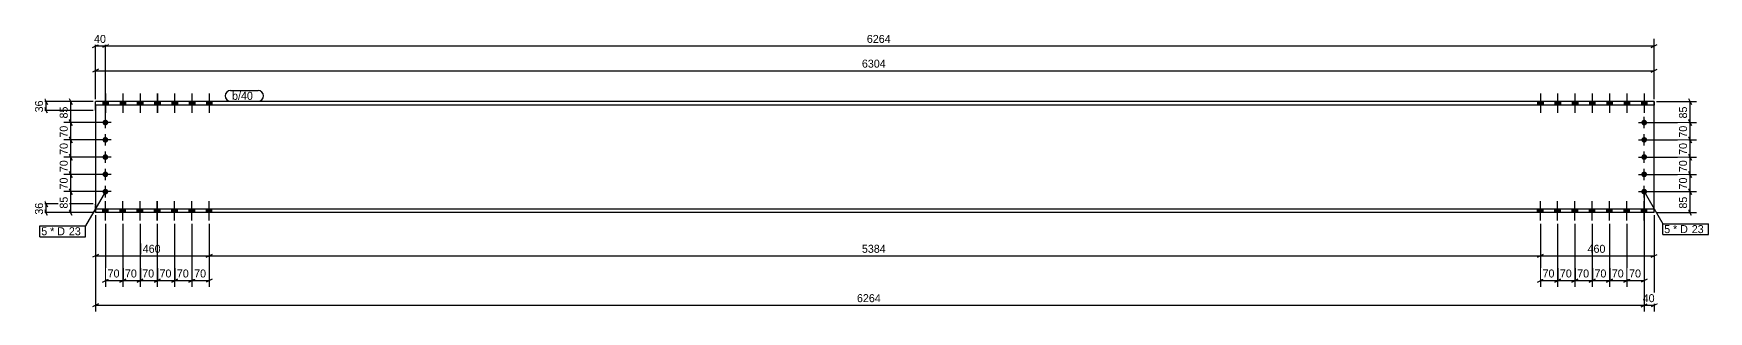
# Model space of a CAD drawing. Header units: millimetres. Extents: x 26 to 18585, y 32 to 1158.
# Drawn here: x 11810 to 18585, y 32 to 1158 of the extents above; entities that cross this region are included whole.
import ezdxf

# ---------------------------------------------------------------- set-up
doc = ezdxf.new("R2010")
doc.units = ezdxf.units.MM
doc.linetypes.add('DXK_LINE_DOT4', pattern=[0.9408, 0.4704, -0.4704])
doc.styles.add('Comic Sans MS', font='COMIC.TTF', dxfattribs={"height": 0.2})

msp = doc.modelspace()

# ---------------------------------------------------------------- hatches: boundary and pattern name
at = {"linetype": 'Continuous'}
for points in [[(12089.5, 868), (12111.5, 868), (12111.5, 882.6), (12089.5, 882.6)], [(12089.6, 868), (12111.6, 868), (12111.6, 882.6), (12089.6, 882.6)], [(12159.5, 868), (12181.5, 868), (12181.5, 882.6), (12159.5, 882.6)], [(12159.6, 868), (12181.6, 868), (12181.6, 882.6), (12159.6, 882.6)], [(12229.5, 868), (12251.5, 868), (12251.5, 882.6), (12229.5, 882.6)], [(12229.6, 868), (12251.6, 868), (12251.6, 882.6), (12229.6, 882.6)], [(12299.5, 868), (12321.5, 868), (12321.5, 882.6), (12299.5, 882.6)], [(12299.6, 868), (12321.6, 868), (12321.6, 882.6), (12299.6, 882.6)], [(12369.5, 868), (12391.5, 868), (12391.5, 882.6), (12369.5, 882.6)], [(12369.6, 868), (12391.6, 868), (12391.6, 882.6), (12369.6, 882.6)], [(12439.5, 868), (12461.5, 868), (12461.5, 882.6), (12439.5, 882.6)], [(12439.6, 868), (12461.6, 868), (12461.6, 882.6), (12439.6, 882.6)], [(12509.5, 868), (12531.5, 868), (12531.5, 882.6), (12509.5, 882.6)], [(12509.6, 868), (12531.6, 868), (12531.6, 882.6), (12509.6, 882.6)], [(17915.7, 882.6), (17893.7, 882.6), (17893.7, 868), (17915.7, 868)], [(17915.7, 882.6), (17893.7, 882.6), (17893.7, 868), (17915.7, 868)], [(17985.7, 882.6), (17963.7, 882.6), (17963.7, 868), (17985.7, 868)], [(17985.7, 882.6), (17963.7, 882.6), (17963.7, 868), (17985.7, 868)], [(18055.7, 882.6), (18033.7, 882.6), (18033.7, 868), (18055.7, 868)], [(18055.7, 882.6), (18033.7, 882.6), (18033.7, 868), (18055.7, 868)], [(18125.7, 882.6), (18103.7, 882.6), (18103.7, 868), (18125.7, 868)], [(18125.7, 882.6), (18103.7, 882.6), (18103.7, 868), (18125.7, 868)], [(18195.7, 882.6), (18173.7, 882.6), (18173.7, 868), (18195.7, 868)], [(18195.7, 882.6), (18173.7, 882.6), (18173.7, 868), (18195.7, 868)], [(18265.7, 882.6), (18243.7, 882.6), (18243.7, 868), (18265.7, 868)], [(18265.7, 882.6), (18243.7, 882.6), (18243.7, 868), (18265.7, 868)], [(18335.7, 882.6), (18313.7, 882.6), (18313.7, 868), (18335.7, 868)], [(18335.7, 882.6), (18313.7, 882.6), (18313.7, 868), (18335.7, 868)], [(12088.9, 797.6), (12089.2, 800), (12089.9, 802.3), (12091.1, 804.4), (12092.7, 806.1), (12094.7, 807.6), (12096.9, 808.5), (12099.2, 809), (12101.6, 809), (12104, 808.5), (12106.2, 807.6), (12108.1, 806.1), (12109.7, 804.4), (12110.9, 802.3), (12111.7, 800), (12111.9, 797.6), (12111.7, 795.2), (12110.9, 792.9), (12109.7, 790.8), (12108.1, 789.1), (12106.2, 787.6), (12104, 786.7), (12101.6, 786.2), (12099.2, 786.2), (12096.9, 786.7), (12094.7, 787.6), (12092.7, 789.1), (12091.1, 790.8), (12089.9, 792.9), (12089.2, 795.2)], [(18336.2, 797.6), (18335.9, 795.2), (18335.2, 792.9), (18334, 790.8), (18332.4, 789.1), (18330.4, 787.6), (18328.2, 786.7), (18325.9, 786.2), (18323.5, 786.2), (18321.1, 786.7), (18318.9, 787.6), (18317, 789.1), (18315.4, 790.8), (18314.2, 792.9), (18313.4, 795.2), (18313.2, 797.6), (18313.4, 800), (18314.2, 802.3), (18315.4, 804.4), (18317, 806.1), (18318.9, 807.6), (18321.1, 808.5), (18323.5, 809), (18325.9, 809), (18328.2, 808.5), (18330.4, 807.6), (18332.4, 806.1), (18334, 804.4), (18335.2, 802.3), (18335.9, 800)], [(12088.9, 727.6), (12089.2, 730), (12089.9, 732.3), (12091.1, 734.4), (12092.7, 736.1), (12094.7, 737.6), (12096.9, 738.5), (12099.2, 739), (12101.6, 739), (12104, 738.5), (12106.2, 737.6), (12108.1, 736.1), (12109.7, 734.4), (12110.9, 732.3), (12111.7, 730), (12111.9, 727.6), (12111.7, 725.2), (12110.9, 722.9), (12109.7, 720.8), (12108.1, 719.1), (12106.2, 717.6), (12104, 716.7), (12101.6, 716.2), (12099.2, 716.2), (12096.9, 716.7), (12094.7, 717.6), (12092.7, 719.1), (12091.1, 720.8), (12089.9, 722.9), (12089.2, 725.2)], [(18336.2, 727.6), (18335.9, 725.2), (18335.2, 722.9), (18334, 720.8), (18332.4, 719.1), (18330.4, 717.6), (18328.2, 716.7), (18325.9, 716.2), (18323.5, 716.2), (18321.1, 716.7), (18318.9, 717.6), (18317, 719.1), (18315.4, 720.8), (18314.2, 722.9), (18313.4, 725.2), (18313.2, 727.6), (18313.4, 730), (18314.2, 732.3), (18315.4, 734.4), (18317, 736.1), (18318.9, 737.6), (18321.1, 738.5), (18323.5, 739), (18325.9, 739), (18328.2, 738.5), (18330.4, 737.6), (18332.4, 736.1), (18334, 734.4), (18335.2, 732.3), (18335.9, 730)], [(12088.9, 657.6), (12089.2, 660), (12089.9, 662.3), (12091.1, 664.4), (12092.7, 666.1), (12094.7, 667.6), (12096.9, 668.5), (12099.2, 669), (12101.6, 669), (12104, 668.5), (12106.2, 667.6), (12108.1, 666.1), (12109.7, 664.4), (12110.9, 662.3), (12111.7, 660), (12111.9, 657.6), (12111.7, 655.2), (12110.9, 652.9), (12109.7, 650.8), (12108.1, 649.1), (12106.2, 647.6), (12104, 646.7), (12101.6, 646.2), (12099.2, 646.2), (12096.9, 646.7), (12094.7, 647.6), (12092.7, 649.1), (12091.1, 650.8), (12089.9, 652.9), (12089.2, 655.2)], [(18336.2, 657.6), (18335.9, 655.2), (18335.2, 652.9), (18334, 650.8), (18332.4, 649.1), (18330.4, 647.6), (18328.2, 646.7), (18325.9, 646.2), (18323.5, 646.2), (18321.1, 646.7), (18318.9, 647.6), (18317, 649.1), (18315.4, 650.8), (18314.2, 652.9), (18313.4, 655.2), (18313.2, 657.6), (18313.4, 660), (18314.2, 662.3), (18315.4, 664.4), (18317, 666.1), (18318.9, 667.6), (18321.1, 668.5), (18323.5, 669), (18325.9, 669), (18328.2, 668.5), (18330.4, 667.6), (18332.4, 666.1), (18334, 664.4), (18335.2, 662.3), (18335.9, 660)], [(12088.9, 587.6), (12089.2, 590), (12089.9, 592.3), (12091.1, 594.4), (12092.7, 596.1), (12094.7, 597.6), (12096.9, 598.5), (12099.2, 599), (12101.6, 599), (12104, 598.5), (12106.2, 597.6), (12108.1, 596.1), (12109.7, 594.4), (12110.9, 592.3), (12111.7, 590), (12111.9, 587.6), (12111.7, 585.2), (12110.9, 582.9), (12109.7, 580.8), (12108.1, 579.1), (12106.2, 577.6), (12104, 576.7), (12101.6, 576.2), (12099.2, 576.2), (12096.9, 576.7), (12094.7, 577.6), (12092.7, 579.1), (12091.1, 580.8), (12089.9, 582.9), (12089.2, 585.2)], [(18336.2, 587.6), (18335.9, 585.2), (18335.2, 582.9), (18334, 580.8), (18332.4, 579.1), (18330.4, 577.6), (18328.2, 576.7), (18325.9, 576.2), (18323.5, 576.2), (18321.1, 576.7), (18318.9, 577.6), (18317, 579.1), (18315.4, 580.8), (18314.2, 582.9), (18313.4, 585.2), (18313.2, 587.6), (18313.4, 590), (18314.2, 592.3), (18315.4, 594.4), (18317, 596.1), (18318.9, 597.6), (18321.1, 598.5), (18323.5, 599), (18325.9, 599), (18328.2, 598.5), (18330.4, 597.6), (18332.4, 596.1), (18334, 594.4), (18335.2, 592.3), (18335.9, 590)], [(12088.9, 517.6), (12089.2, 520), (12089.9, 522.3), (12091.1, 524.4), (12092.7, 526.1), (12094.7, 527.6), (12096.9, 528.5), (12099.2, 529), (12101.6, 529), (12104, 528.5), (12106.2, 527.6), (12108.1, 526.1), (12109.7, 524.4), (12110.9, 522.3), (12111.7, 520), (12111.9, 517.6), (12111.7, 515.2), (12110.9, 512.9), (12109.7, 510.8), (12108.1, 509.1), (12106.2, 507.6), (12104, 506.7), (12101.6, 506.2), (12099.2, 506.2), (12096.9, 506.7), (12094.7, 507.6), (12092.7, 509.1), (12091.1, 510.8), (12089.9, 512.9), (12089.2, 515.2)], [(18336.2, 517.6), (18335.9, 515.2), (18335.2, 512.9), (18334, 510.8), (18332.4, 509.1), (18330.4, 507.6), (18328.2, 506.7), (18325.9, 506.2), (18323.5, 506.2), (18321.1, 506.7), (18318.9, 507.6), (18317, 509.1), (18315.4, 510.8), (18314.2, 512.9), (18313.4, 515.2), (18313.2, 517.6), (18313.4, 520), (18314.2, 522.3), (18315.4, 524.4), (18317, 526.1), (18318.9, 527.6), (18321.1, 528.5), (18323.5, 529), (18325.9, 529), (18328.2, 528.5), (18330.4, 527.6), (18332.4, 526.1), (18334, 524.4), (18335.2, 522.3), (18335.9, 520)], [(12089.5, 432.6), (12111.5, 432.6), (12111.5, 447.2), (12089.5, 447.2)], [(12089.6, 432.6), (12111.6, 432.6), (12111.6, 447.2), (12089.6, 447.2)], [(12159.5, 432.6), (12181.5, 432.6), (12181.5, 447.2), (12159.5, 447.2)], [(12159.6, 432.6), (12181.6, 432.6), (12181.6, 447.2), (12159.6, 447.2)], [(12229.5, 432.6), (12251.5, 432.6), (12251.5, 447.2), (12229.5, 447.2)], [(12229.6, 432.6), (12251.6, 432.6), (12251.6, 447.2), (12229.6, 447.2)], [(12299.5, 432.6), (12321.5, 432.6), (12321.5, 447.2), (12299.5, 447.2)], [(12299.6, 432.6), (12321.6, 432.6), (12321.6, 447.2), (12299.6, 447.2)], [(12369.5, 432.6), (12391.5, 432.6), (12391.5, 447.2), (12369.5, 447.2)], [(12369.6, 432.6), (12391.6, 432.6), (12391.6, 447.2), (12369.6, 447.2)], [(12439.5, 432.6), (12461.5, 432.6), (12461.5, 447.2), (12439.5, 447.2)], [(12439.6, 432.6), (12461.6, 432.6), (12461.6, 447.2), (12439.6, 447.2)], [(12509.5, 432.6), (12531.5, 432.6), (12531.5, 447.2), (12509.5, 447.2)], [(12509.6, 432.6), (12531.6, 432.6), (12531.6, 447.2), (12509.6, 447.2)], [(17915.7, 447.2), (17893.7, 447.2), (17893.7, 432.6), (17915.7, 432.6)], [(17915.7, 447.2), (17893.7, 447.2), (17893.7, 432.6), (17915.7, 432.6)], [(17985.7, 447.2), (17963.7, 447.2), (17963.7, 432.6), (17985.7, 432.6)], [(17985.7, 447.2), (17963.7, 447.2), (17963.7, 432.6), (17985.7, 432.6)], [(18055.7, 447.2), (18033.7, 447.2), (18033.7, 432.6), (18055.7, 432.6)], [(18055.7, 447.2), (18033.7, 447.2), (18033.7, 432.6), (18055.7, 432.6)], [(18125.7, 447.2), (18103.7, 447.2), (18103.7, 432.6), (18125.7, 432.6)], [(18125.7, 447.2), (18103.7, 447.2), (18103.7, 432.6), (18125.7, 432.6)], [(18195.7, 447.2), (18173.7, 447.2), (18173.7, 432.6), (18195.7, 432.6)], [(18195.7, 447.2), (18173.7, 447.2), (18173.7, 432.6), (18195.7, 432.6)], [(18265.7, 447.2), (18243.7, 447.2), (18243.7, 432.6), (18265.7, 432.6)], [(18265.7, 447.2), (18243.7, 447.2), (18243.7, 432.6), (18265.7, 432.6)], [(18335.7, 447.2), (18313.7, 447.2), (18313.7, 432.6), (18335.7, 432.6)], [(18335.7, 447.2), (18313.7, 447.2), (18313.7, 432.6), (18335.7, 432.6)]]:
    msp.add_hatch(color=3, dxfattribs=at).paths.add_polyline_path(points)

# ---------------------------------------------------------------- linework, layer by layer
at = {"color": 8, "linetype": 'Continuous'}
for p, q in [((12048.4, 1101.6), (12072.4, 1113.6)), ((12060.4, 892.6), (12060.4, 1136)), ((12060.4, 1107.6), (12100.4, 1107.6)), ((12112.4, 1113.6), (12088.4, 1101.6)), ((12112.4, 1113.6), (12088.4, 1101.6)), ((12100.4, 807.6), (12100.4, 1136)), ((12100.4, 807.6), (12100.4, 1136)), ((12100.4, 1107.6), (18364.7, 1107.6)), ((18352.7, 1101.6), (18376.7, 1113.6)), ((18364.7, 892.6), (18364.7, 1136)), ((12060.4, 892.6), (12060.4, 1036)), ((18364.7, 892.6), (18364.7, 1036)), ((12072.4, 1013.6), (12048.4, 1001.6)), ((12060.4, 1007.6), (18364.7, 1007.6)), ((18352.7, 1001.6), (18376.7, 1013.6)), ((11854.4, 894.6), (11866.4, 870.6)), ((11860.4, 847), (11860.4, 882.6)), ((12050.7, 882.6), (11932, 882.6)), ((11954.4, 894.6), (11966.4, 870.6)), ((11960.4, 797.6), (11960.4, 882.6)), ((18374.7, 882.6), (18536, 882.6)), ((18504.4, 894.6), (18516.4, 870.6)), ((18510.4, 797.6), (18510.4, 882.6)), ((11866.4, 835), (11854.4, 859)), ((12090.4, 797.6), (11932, 797.6)), ((11966.4, 785.6), (11954.4, 809.6)), ((18334.7, 797.6), (18536, 797.6)), ((18516.4, 785.6), (18504.4, 809.6)), ((12090.4, 727.6), (11932, 727.6)), ((11966.4, 715.6), (11954.4, 739.6)), ((18334.7, 727.6), (18536, 727.6)), ((18516.4, 715.6), (18504.4, 739.6)), ((12090.4, 657.6), (11932, 657.6)), ((11966.4, 645.6), (11954.4, 669.6)), ((18334.7, 657.6), (18536, 657.6)), ((18516.4, 645.6), (18504.4, 669.6)), ((12090.4, 587.6), (11932, 587.6)), ((11966.4, 575.6), (11954.4, 599.6)), ((18334.7, 587.6), (18536, 587.6)), ((18516.4, 575.6), (18504.4, 599.6)), ((11854.4, 480.2), (11866.4, 456.2)), ((12090.4, 517.6), (11932, 517.6)), ((11966.4, 505.6), (11954.4, 529.6)), ((18324.7, 507.6), (18324.7, 32)), ((18334.7, 517.6), (18536, 517.6)), ((18516.4, 505.6), (18504.4, 529.6)), ((12050.4, 468.2), (11832, 468.2)), ((12050.7, 432.6), (11832, 432.6)), ((11866.4, 420.6), (11854.4, 444.6)), ((11860.4, 432.6), (11860.4, 468.2)), ((12050.7, 432.6), (11932, 432.6)), ((11966.4, 420.6), (11954.4, 444.6)), ((12060.4, 422.6), (12060.4, 232)), ((12060.4, 422.6), (12060.4, 32)), ((18364.7, 422.6), (18364.7, 32)), ((18364.7, 422.6), (18364.7, 232)), ((18374.7, 432.6), (18536, 432.6)), ((18516.4, 420.6), (18504.4, 444.6)), ((12100.5, 387.9), (12100.5, 132)), ((12170.5, 387.9), (12170.5, 132)), ((12380.5, 387.9), (12380.5, 132)), ((12450.5, 387.9), (12450.5, 132)), ((12520.5, 387.9), (12520.5, 132)), ((12520.6, 387.9), (12520.6, 232)), ((12520.6, 387.9), (12520.6, 232)), ((17904.7, 387.9), (17904.7, 232)), ((17904.7, 387.9), (17904.7, 232)), ((17904.7, 387.9), (17904.7, 132)), ((17974.7, 387.9), (17974.7, 132)), ((18044.7, 387.9), (18044.7, 132)), ((18184.7, 387.9), (18184.7, 132)), ((18254.7, 387.9), (18254.7, 132)), ((12072.4, 263.6), (12048.4, 251.6)), ((12060.4, 257.6), (12520.6, 257.6)), ((12532.6, 263.6), (12508.6, 251.6)), ((12508.6, 251.6), (12532.6, 263.6)), ((12520.6, 257.6), (17904.7, 257.6)), ((17916.7, 263.6), (17892.7, 251.6)), ((17892.7, 251.6), (17916.7, 263.6)), ((17904.7, 257.6), (18364.7, 257.6)), ((18352.7, 251.6), (18376.7, 263.6)), ((12088.5, 151.6), (12112.5, 163.6)), ((12158.5, 151.6), (12182.5, 163.6)), ((12228.5, 151.6), (12252.5, 163.6)), ((12298.5, 151.6), (12322.5, 163.6)), ((12368.5, 151.6), (12392.5, 163.6)), ((12380.5, 157.6), (12450.5, 157.6)), ((12462.5, 163.6), (12438.5, 151.6)), ((12532.5, 163.6), (12508.5, 151.6)), ((17892.7, 151.6), (17916.7, 163.6)), ((17962.7, 151.6), (17986.7, 163.6)), ((18032.7, 151.6), (18056.7, 163.6)), ((18102.7, 151.6), (18126.7, 163.6)), ((18172.7, 151.6), (18196.7, 163.6)), ((18184.7, 157.6), (18254.7, 157.6)), ((18266.7, 163.6), (18242.7, 151.6)), ((18336.7, 163.6), (18312.7, 151.6)), ((12072.4, 63.6), (12048.4, 51.6)), ((18312.7, 51.6), (18336.7, 63.6)), ((18324.7, 57.6), (18364.7, 57.6)), ((18376.7, 63.6), (18352.7, 51.6))]:
    msp.add_line(p, q, dxfattribs=at)
at = {"color": 7, "linetype": 'Continuous'}
for p, q in [((12060.7, 868), (12060.7, 882.6)), ((12060.7, 882.6), (12060.7, 882.6)), ((18364.6, 882.6), (12060.7, 882.6)), ((12060.7, 882.6), (12060.7, 882.6)), ((12060.7, 868), (12060.7, 882.6)), ((18364.7, 882.6), (18364.6, 882.6)), ((18364.6, 882.6), (18364.6, 868)), ((18364.7, 882.6), (18364.6, 882.6)), ((18364.7, 868), (18364.7, 882.6)), ((12060.7, 847), (12060.4, 847)), ((12060.4, 847), (12060.4, 468.2)), ((12060.4, 847), (12060.4, 847)), ((12060.7, 868), (12060.7, 868)), ((12060.7, 868), (12060.7, 847)), ((12060.7, 868), (12060.7, 868)), ((12060.7, 868), (12060.7, 868)), ((18364.6, 868), (12060.7, 868)), ((12060.7, 847), (12060.7, 847)), ((18364.6, 868), (18364.7, 868)), ((18364.7, 868), (18364.6, 868)), ((18364.7, 868), (18364.7, 868)), ((18364.7, 447.2), (18364.7, 868)), ((18364.7, 868), (18364.7, 868)), ((12060.4, 468.2), (12060.7, 468.2)), ((12060.4, 468.2), (12060.4, 468.2)), ((12060.7, 468.2), (12060.7, 447.2)), ((12060.7, 468.2), (12060.7, 468.2)), ((12060.7, 447.2), (12060.7, 447.2)), ((12060.7, 447.2), (12060.7, 447.2)), ((12060.7, 432.6), (12060.7, 447.2)), ((12060.7, 447.2), (12060.7, 432.6)), ((18364.7, 447.2), (12060.7, 447.2)), ((12060.7, 432.6), (12060.7, 432.6)), ((18364.7, 432.6), (12060.7, 432.6)), ((18364.6, 432.6), (18364.6, 447.2)), ((18364.6, 432.6), (18364.7, 432.6)), ((18364.7, 447.2), (18364.7, 447.2)), ((18364.7, 447.2), (18364.7, 447.2)), ((18364.7, 432.6), (18364.7, 447.2))]:
    msp.add_line(p, q, dxfattribs=at)
at = {"color": 3, "linetype": 'Continuous'}
for p, q in [((12089.5, 882.6), (12089.5, 868)), ((12089.6, 882.6), (12089.6, 868)), ((12100.5, 914.8), (12100.5, 836.6)), ((12100.6, 914.8), (12100.6, 836.6)), ((12111.5, 882.6), (12111.5, 868)), ((12111.6, 882.6), (12111.6, 868)), ((12159.5, 882.6), (12159.5, 868)), ((12159.6, 882.6), (12159.6, 868)), ((12170.5, 914.8), (12170.5, 836.6)), ((12170.6, 914.8), (12170.6, 836.6)), ((12181.5, 882.6), (12181.5, 868)), ((12181.6, 882.6), (12181.6, 868)), ((12229.5, 882.6), (12229.5, 868)), ((12229.6, 882.6), (12229.6, 868)), ((12240.5, 914.8), (12240.5, 836.6)), ((12240.6, 914.8), (12240.6, 836.6)), ((12251.5, 882.6), (12251.5, 868)), ((12251.6, 882.6), (12251.6, 868)), ((12299.5, 882.6), (12299.5, 868)), ((12299.6, 882.6), (12299.6, 868)), ((12310.5, 914.8), (12310.5, 836.6)), ((12310.6, 914.8), (12310.6, 836.6)), ((12321.5, 882.6), (12321.5, 868)), ((12321.6, 882.6), (12321.6, 868)), ((12369.5, 882.6), (12369.5, 868)), ((12369.6, 882.6), (12369.6, 868)), ((12380.5, 914.8), (12380.5, 836.6)), ((12380.6, 914.8), (12380.6, 836.6)), ((12391.5, 882.6), (12391.5, 868)), ((12391.6, 882.6), (12391.6, 868)), ((12439.5, 882.6), (12439.5, 868)), ((12439.6, 882.6), (12439.6, 868)), ((12450.5, 914.8), (12450.5, 836.6)), ((12450.6, 914.8), (12450.6, 836.6)), ((12461.5, 882.6), (12461.5, 868)), ((12461.6, 882.6), (12461.6, 868)), ((12509.5, 882.6), (12509.5, 868)), ((12509.6, 882.6), (12509.6, 868)), ((12520.5, 914.8), (12520.5, 836.6)), ((12520.6, 914.8), (12520.6, 836.6)), ((12531.5, 882.6), (12531.5, 868)), ((12531.6, 882.6), (12531.6, 868)), ((17893.7, 882.6), (17893.7, 868)), ((17893.7, 882.6), (17893.7, 868)), ((17904.7, 914.8), (17904.7, 836.6)), ((17904.7, 914.8), (17904.7, 836.6)), ((17915.7, 882.6), (17915.7, 868)), ((17915.7, 882.6), (17915.7, 868)), ((17963.7, 882.6), (17963.7, 868)), ((17963.7, 882.6), (17963.7, 868)), ((17974.7, 914.8), (17974.7, 836.6)), ((17974.7, 914.8), (17974.7, 836.6)), ((17985.7, 882.6), (17985.7, 868)), ((17985.7, 882.6), (17985.7, 868)), ((18033.7, 882.6), (18033.7, 868)), ((18033.7, 882.6), (18033.7, 868)), ((18044.7, 914.8), (18044.7, 836.6)), ((18044.7, 914.8), (18044.7, 836.6)), ((18055.7, 882.6), (18055.7, 868)), ((18055.7, 882.6), (18055.7, 868)), ((18103.7, 882.6), (18103.7, 868)), ((18103.7, 882.6), (18103.7, 868)), ((18114.7, 914.8), (18114.7, 836.6)), ((18114.7, 914.8), (18114.7, 836.6)), ((18125.7, 882.6), (18125.7, 868)), ((18125.7, 882.6), (18125.7, 868)), ((18173.7, 882.6), (18173.7, 868)), ((18173.7, 882.6), (18173.7, 868)), ((18184.7, 914.8), (18184.7, 836.6)), ((18184.7, 914.8), (18184.7, 836.6)), ((18195.7, 882.6), (18195.7, 868)), ((18195.7, 882.6), (18195.7, 868)), ((18243.7, 882.6), (18243.7, 868)), ((18243.7, 882.6), (18243.7, 868)), ((18254.7, 914.8), (18254.7, 836.6)), ((18254.7, 914.8), (18254.7, 836.6)), ((18265.7, 882.6), (18265.7, 868)), ((18265.7, 882.6), (18265.7, 868)), ((18313.7, 882.6), (18313.7, 868)), ((18313.7, 882.6), (18313.7, 868)), ((18324.7, 914.8), (18324.7, 836.6)), ((18324.7, 914.8), (18324.7, 836.6)), ((18335.7, 882.6), (18335.7, 868)), ((18335.7, 882.6), (18335.7, 868)), ((12100.4, 774.6), (12100.4, 820.6)), ((18324.7, 774.6), (18324.7, 820.6)), ((12123.4, 797.6), (12077.4, 797.6)), ((12100.4, 704.6), (12100.4, 750.6)), ((18301.7, 797.6), (18347.7, 797.6)), ((18324.7, 704.6), (18324.7, 750.6)), ((12123.4, 727.6), (12077.4, 727.6)), ((12100.4, 634.6), (12100.4, 680.6)), ((18301.7, 727.6), (18347.7, 727.6)), ((18324.7, 634.6), (18324.7, 680.6)), ((12123.4, 657.6), (12077.4, 657.6)), ((12100.4, 564.6), (12100.4, 610.6)), ((18301.7, 657.6), (18347.7, 657.6)), ((18324.7, 564.6), (18324.7, 610.6)), ((12123.4, 587.6), (12077.4, 587.6)), ((18301.7, 587.6), (18347.7, 587.6)), ((12123.4, 517.6), (12077.4, 517.6)), ((12100.4, 494.6), (12100.4, 540.6)), ((12100.5, 400.4), (12100.5, 478.6)), ((12100.6, 400.4), (12100.6, 478.6)), ((12170.5, 400.4), (12170.5, 478.6)), ((12170.6, 400.4), (12170.6, 478.6)), ((12240.5, 400.4), (12240.5, 478.6)), ((12240.6, 400.4), (12240.6, 478.6)), ((12310.5, 400.4), (12310.5, 478.6)), ((12310.6, 400.4), (12310.6, 478.6)), ((12380.5, 400.4), (12380.5, 478.6)), ((12380.6, 400.4), (12380.6, 478.6)), ((12450.5, 400.4), (12450.5, 478.6)), ((12450.6, 400.4), (12450.6, 478.6)), ((12520.5, 400.4), (12520.5, 478.6)), ((12520.6, 400.4), (12520.6, 478.6)), ((17904.7, 400.4), (17904.7, 478.6)), ((17904.7, 400.4), (17904.7, 478.6)), ((17974.7, 400.4), (17974.7, 478.6)), ((17974.7, 400.4), (17974.7, 478.6)), ((18044.7, 400.4), (18044.7, 478.6)), ((18044.7, 400.4), (18044.7, 478.6)), ((18114.7, 400.4), (18114.7, 478.6)), ((18114.7, 400.4), (18114.7, 478.6)), ((18184.7, 400.4), (18184.7, 478.6)), ((18184.7, 400.4), (18184.7, 478.6)), ((18254.7, 400.4), (18254.7, 478.6)), ((18254.7, 400.4), (18254.7, 478.6)), ((18301.7, 517.6), (18347.7, 517.6)), ((18324.7, 494.6), (18324.7, 540.6)), ((18324.7, 400.4), (18324.7, 478.6)), ((18324.7, 400.4), (18324.7, 478.6)), ((12089.5, 432.6), (12089.5, 447.2)), ((12089.6, 432.6), (12089.6, 447.2)), ((12111.5, 432.6), (12111.5, 447.2)), ((12111.6, 432.6), (12111.6, 447.2)), ((12159.5, 432.6), (12159.5, 447.2)), ((12159.6, 432.6), (12159.6, 447.2)), ((12181.5, 432.6), (12181.5, 447.2)), ((12181.6, 432.6), (12181.6, 447.2)), ((12229.5, 432.6), (12229.5, 447.2)), ((12229.6, 432.6), (12229.6, 447.2)), ((12251.5, 432.6), (12251.5, 447.2)), ((12251.6, 432.6), (12251.6, 447.2)), ((12299.5, 432.6), (12299.5, 447.2)), ((12299.6, 432.6), (12299.6, 447.2)), ((12321.5, 432.6), (12321.5, 447.2)), ((12321.6, 432.6), (12321.6, 447.2)), ((12369.5, 432.6), (12369.5, 447.2)), ((12369.6, 432.6), (12369.6, 447.2)), ((12391.5, 432.6), (12391.5, 447.2)), ((12391.6, 432.6), (12391.6, 447.2)), ((12439.5, 432.6), (12439.5, 447.2)), ((12439.6, 432.6), (12439.6, 447.2)), ((12461.5, 432.6), (12461.5, 447.2)), ((12461.6, 432.6), (12461.6, 447.2)), ((12509.5, 432.6), (12509.5, 447.2)), ((12509.6, 432.6), (12509.6, 447.2)), ((12531.5, 432.6), (12531.5, 447.2)), ((12531.6, 432.6), (12531.6, 447.2)), ((17893.7, 432.6), (17893.7, 447.2)), ((17893.7, 432.6), (17893.7, 447.2)), ((17915.7, 432.6), (17915.7, 447.2)), ((17915.7, 432.6), (17915.7, 447.2)), ((17963.7, 432.6), (17963.7, 447.2)), ((17963.7, 432.6), (17963.7, 447.2)), ((17985.7, 432.6), (17985.7, 447.2)), ((17985.7, 432.6), (17985.7, 447.2)), ((18033.7, 432.6), (18033.7, 447.2)), ((18033.7, 432.6), (18033.7, 447.2)), ((18055.7, 432.6), (18055.7, 447.2)), ((18055.7, 432.6), (18055.7, 447.2)), ((18103.7, 432.6), (18103.7, 447.2)), ((18103.7, 432.6), (18103.7, 447.2)), ((18125.7, 432.6), (18125.7, 447.2)), ((18125.7, 432.6), (18125.7, 447.2)), ((18173.7, 432.6), (18173.7, 447.2)), ((18173.7, 432.6), (18173.7, 447.2)), ((18195.7, 432.6), (18195.7, 447.2)), ((18195.7, 432.6), (18195.7, 447.2)), ((18243.7, 432.6), (18243.7, 447.2)), ((18243.7, 432.6), (18243.7, 447.2)), ((18265.7, 432.6), (18265.7, 447.2)), ((18265.7, 432.6), (18265.7, 447.2)), ((18313.7, 432.6), (18313.7, 447.2)), ((18313.7, 432.6), (18313.7, 447.2)), ((18335.7, 432.6), (18335.7, 447.2)), ((18335.7, 432.6), (18335.7, 447.2))]:
    msp.add_line(p, q, dxfattribs=at)
at = {"color": 7, "linetype": 'DXK_LINE_DOT4'}
for p, q in [((12060.4, 847), (12060.4, 468.2)), ((12060.4, 847), (12060.7, 847)), ((12060.7, 847), (12060.7, 868)), ((12060.7, 868), (12060.7, 868)), ((18364.6, 868), (18364.7, 868)), ((18364.6, 868), (18364.7, 868)), ((18364.7, 447.2), (18364.7, 868)), ((12060.7, 468.2), (12060.4, 468.2)), ((12060.7, 447.2), (12060.7, 468.2)), ((12060.7, 447.2), (12060.7, 447.2))]:
    msp.add_line(p, q, dxfattribs=at)

# ---------------------------------------------------------------- wipeouts: each hides what was drawn before it
at = {"color": 0}
for points in [[(11867.3, 341), (11867.3, 373), (11841.2, 373), (11841.2, 341)], [(18431.7, 349.7), (18431.7, 381.7), (18405.7, 381.7), (18405.7, 349.7)]]:
    msp.add_wipeout(points, dxfattribs=at)

# ---------------------------------------------------------------- next in the draw order: wipeouts: each hides what was drawn before it
for points in [[(12112.9, 1113.6), (12112.9, 1158.4), (12048, 1158.4), (12048, 1113.6)], [(15291.1, 1113.6), (15291.1, 1158.4), (15174, 1158.4), (15174, 1113.6)], [(15271.1, 1013.6), (15271.1, 1058.4), (15154, 1058.4), (15154, 1013.6)], [(12712, 889.6), (12712, 921.6), (12612.7, 921.6), (12612.7, 889.6)], [(11954.4, 872.6), (11909.6, 872.6), (11909.6, 807.6), (11954.4, 807.6)], [(18504.4, 872.6), (18459.6, 872.6), (18459.6, 807.6), (18504.4, 807.6)], [(11854.4, 482.9), (11809.6, 482.9), (11809.6, 417.9), (11854.4, 417.9)], [(11867.3, 341), (11867.3, 373), (11841.2, 373), (11841.2, 341)], [(18431.7, 349.7), (18431.7, 381.7), (18405.7, 381.7), (18405.7, 349.7)], [(12336, 263.6), (12336, 308.4), (12245, 308.4), (12245, 263.6)], [(15271.1, 263.6), (15271.1, 308.4), (15154.1, 308.4), (15154.1, 263.6)], [(18180.2, 263.6), (18180.2, 308.4), (18089.2, 308.4), (18089.2, 263.6)], [(12448, 163.6), (12448, 208.4), (12383, 208.4), (12383, 163.6)], [(18252.1, 163.6), (18252.1, 208.4), (18187.2, 208.4), (18187.2, 163.6)], [(18377.1, 63.6), (18377.1, 108.4), (18312.2, 108.4), (18312.2, 63.6)]]:
    msp.add_wipeout(points, dxfattribs=at)

# ---------------------------------------------------------------- next in the draw order: linework, layer by layer
at = {"color": 8, "linetype": 'Continuous'}
for p, q in [((12050.7, 882.6), (11832, 882.6)), ((12050.4, 847), (11832, 847)), ((12090.4, 797.6), (11932, 797.6)), ((11954.4, 809.6), (11966.4, 785.6)), ((11960.4, 727.6), (11960.4, 797.6)), ((18334.7, 797.6), (18536, 797.6)), ((18504.4, 809.6), (18516.4, 785.6)), ((18510.4, 727.6), (18510.4, 797.6)), ((18324.7, 507.6), (18324.7, 132)), ((12240.5, 387.9), (12240.5, 132)), ((12310.5, 387.9), (12310.5, 132)), ((12380.5, 387.9), (12380.5, 132)), ((12450.5, 387.9), (12450.5, 132)), ((18114.7, 387.9), (18114.7, 132)), ((18184.7, 387.9), (18184.7, 132)), ((18254.7, 387.9), (18254.7, 132)), ((12310.5, 157.6), (12380.5, 157.6)), ((12392.5, 163.6), (12368.5, 151.6)), ((12438.5, 151.6), (12462.5, 163.6)), ((12450.5, 157.6), (12520.5, 157.6)), ((18114.7, 157.6), (18184.7, 157.6)), ((18196.7, 163.6), (18172.7, 151.6)), ((18242.7, 151.6), (18266.7, 163.6)), ((18254.7, 157.6), (18324.7, 157.6)), ((12060.4, 57.6), (18324.7, 57.6)), ((18312.7, 51.6), (18336.7, 63.6))]:
    msp.add_line(p, q, dxfattribs=at)
at = {"color": 7, "linetype": 'Continuous'}
for p, q in [((18324.7, 517.6), (18399.7, 387.7)), ((11835.2, 335), (11835.2, 379)), ((18399.7, 343.7), (18399.7, 387.7))]:
    msp.add_line(p, q, dxfattribs=at)

# ---------------------------------------------------------------- next in the draw order: texts
at = {"color": 3, "style": 'Comic Sans MS'}
for s, p in [('40', (12054.4, 1120)), ('6264', (15180.4, 1120)), ('6304', (15160.4, 1020)), ('460', (12251.4, 270)), ('5384', (15160.5, 270)), ('460', (18095.6, 270)), ('70', (12389.4, 170)), ('70', (18193.6, 170)), ('40', (18318.6, 70))]:
    msp.add_text(s, height=32.38, dxfattribs=at).set_placement(p)
for s, p in [('85', (11948, 814)), ('85', (18498, 814)), ('36', (11848, 424.3))]:
    msp.add_text(s, height=32.38, rotation=90.00021, dxfattribs=at).set_placement(p)

# ---------------------------------------------------------------- next in the draw order: wipeouts: each hides what was drawn before it
at = {"color": 0}
for points in [[(12712, 889.6), (12712, 921.6), (12612.7, 921.6), (12612.7, 889.6)], [(11943.1, 341), (11943.1, 373), (11876.9, 373), (11876.9, 341)], [(18507.5, 349.7), (18507.5, 381.7), (18441.3, 381.7), (18441.3, 349.7)]]:
    msp.add_wipeout(points, dxfattribs=at)

# ---------------------------------------------------------------- next in the draw order: linework, layer by layer
at = {"color": 7, "linetype": 'Continuous'}
for p, q in [((12606.7, 927.6), (12718, 927.6)), ((12606.7, 883.6), (12718, 883.6))]:
    msp.add_line(p, q, dxfattribs=at)
for centre, start, end in [((12606.7, 905.6), 90, 270), ((12718, 905.6), 270, 90)]:
    msp.add_arc(centre, 22, start, end, dxfattribs=at)

# ---------------------------------------------------------------- next in the draw order: texts
at = {"color": 3, "style": 'Comic Sans MS'}
msp.add_text('b/40', height=32.38, dxfattribs=at).set_placement((12612.7, 889.6))

# ---------------------------------------------------------------- next in the draw order: wipeouts: each hides what was drawn before it
at = {"color": 0}
for points in [[(11854.4, 897.3), (11809.6, 897.3), (11809.6, 832.3), (11854.4, 832.3)], [(11954.4, 795.1), (11909.6, 795.1), (11909.6, 730.1), (11954.4, 730.1)], [(18504.4, 795.1), (18459.6, 795.1), (18459.6, 730.1), (18504.4, 730.1)], [(11943.1, 341), (11943.1, 373), (11876.9, 373), (11876.9, 341)], [(18507.5, 349.7), (18507.5, 381.7), (18441.3, 381.7), (18441.3, 349.7)], [(12378, 163.6), (12378, 208.4), (12313, 208.4), (12313, 163.6)], [(12518, 163.6), (12518, 208.4), (12453, 208.4), (12453, 163.6)], [(18182.1, 163.6), (18182.1, 208.4), (18117.2, 208.4), (18117.2, 163.6)], [(18322.1, 163.6), (18322.1, 208.4), (18257.2, 208.4), (18257.2, 163.6)], [(15251.1, 63.6), (15251.1, 108.4), (15134, 108.4), (15134, 63.6)]]:
    msp.add_wipeout(points, dxfattribs=at)

# ---------------------------------------------------------------- next in the draw order: linework, layer by layer
at = {"color": 8, "linetype": 'Continuous'}
for p, q in [((12090.4, 727.6), (11932, 727.6)), ((11954.4, 739.6), (11966.4, 715.6)), ((11960.4, 657.6), (11960.4, 727.6)), ((18334.7, 727.6), (18536, 727.6)), ((18504.4, 739.6), (18516.4, 715.6)), ((18510.4, 657.6), (18510.4, 727.6)), ((18324.7, 507.6), (18324.7, 32)), ((12310.5, 387.9), (12310.5, 132)), ((18114.7, 387.9), (18114.7, 132)), ((12240.5, 157.6), (12310.5, 157.6)), ((12322.5, 163.6), (12298.5, 151.6)), ((18044.7, 157.6), (18114.7, 157.6)), ((18126.7, 163.6), (18102.7, 151.6))]:
    msp.add_line(p, q, dxfattribs=at)

# ---------------------------------------------------------------- next in the draw order: texts
at = {"color": 3, "style": 'Comic Sans MS'}
for s, p in [('36', (11848, 838.7)), ('70', (11948, 736.5)), ('70', (18498, 736.5))]:
    msp.add_text(s, height=32.38, rotation=90.00021, dxfattribs=at).set_placement(p)
for s, height, p in [('5', 32.4, (11841.2, 341)), ('5', 32.4, (18405.7, 349.7)), ('70', 32.38, (12319.4, 170)), ('70', 32.38, (12459.4, 170)), ('70', 32.38, (18123.6, 170)), ('70', 32.38, (18263.6, 170)), ('6264', 32.38, (15140.4, 70))]:
    msp.add_text(s, height=height, dxfattribs=at).set_placement(p)

# ---------------------------------------------------------------- next in the draw order: wipeouts: each hides what was drawn before it
at = {"color": 0}
for points in [[(12004.8, 341), (12004.8, 373), (11952.7, 373), (11952.7, 341)], [(18569.2, 349.7), (18569.2, 381.7), (18517.1, 381.7), (18517.1, 349.7)]]:
    msp.add_wipeout(points, dxfattribs=at)

# ---------------------------------------------------------------- next in the draw order: wipeouts: each hides what was drawn before it
for points in [[(11954.4, 725.1), (11909.6, 725.1), (11909.6, 660.1), (11954.4, 660.1)], [(18504.4, 725.1), (18459.6, 725.1), (18459.6, 660.1), (18504.4, 660.1)], [(12004.8, 341), (12004.8, 373), (11952.7, 373), (11952.7, 341)], [(18569.2, 349.7), (18569.2, 381.7), (18517.1, 381.7), (18517.1, 349.7)], [(12308, 163.6), (12308, 208.4), (12243, 208.4), (12243, 163.6)], [(18112.1, 163.6), (18112.1, 208.4), (18047.2, 208.4), (18047.2, 163.6)]]:
    msp.add_wipeout(points, dxfattribs=at)

# ---------------------------------------------------------------- next in the draw order: linework, layer by layer
at = {"color": 8, "linetype": 'Continuous'}
for p, q in [((12090.4, 657.6), (11932, 657.6)), ((11954.4, 669.6), (11966.4, 645.6)), ((11960.4, 587.6), (11960.4, 657.6)), ((18334.7, 657.6), (18536, 657.6)), ((18504.4, 669.6), (18516.4, 645.6)), ((18510.4, 587.6), (18510.4, 657.6)), ((12240.5, 387.9), (12240.5, 132)), ((18044.7, 387.9), (18044.7, 132)), ((12170.5, 157.6), (12240.5, 157.6)), ((12252.5, 163.6), (12228.5, 151.6)), ((17974.7, 157.6), (18044.7, 157.6)), ((18056.7, 163.6), (18032.7, 151.6))]:
    msp.add_line(p, q, dxfattribs=at)
at = {"color": 7, "linetype": 'Continuous'}
for p, q in [((12100.4, 517.6), (12020.4, 379)), ((11835.2, 379), (12020.4, 379)), ((12020.4, 335), (12020.4, 379)), ((18399.7, 387.7), (18584.8, 387.7)), ((18399.7, 343.7), (18584.8, 343.7)), ((18584.8, 343.7), (18584.8, 387.7)), ((11835.2, 335), (12020.4, 335))]:
    msp.add_line(p, q, dxfattribs=at)

# ---------------------------------------------------------------- next in the draw order: texts
at = {"color": 3, "style": 'Comic Sans MS'}
for p in [(11948, 666.5), (18498, 666.5)]:
    msp.add_text('70', height=32.38, rotation=90.00021, dxfattribs=at).set_placement(p)
for s, p in [('* D', (11876.9, 341)), ('23', (11952.7, 341)), ('* D', (18441.3, 349.7)), ('23', (18517.1, 349.7)), ('70', (12249.4, 170)), ('70', (18053.6, 170))]:
    msp.add_text(s, height=32.38, dxfattribs=at).set_placement(p)

# ---------------------------------------------------------------- next in the draw order: wipeouts: each hides what was drawn before it
at = {"color": 0}
for points in [[(11954.4, 655.1), (11909.6, 655.1), (11909.6, 590.1), (11954.4, 590.1)], [(18504.4, 655.1), (18459.6, 655.1), (18459.6, 590.1), (18504.4, 590.1)], [(12238, 163.6), (12238, 208.4), (12173, 208.4), (12173, 163.6)], [(18042.1, 163.6), (18042.1, 208.4), (17977.2, 208.4), (17977.2, 163.6)]]:
    msp.add_wipeout(points, dxfattribs=at)

# ---------------------------------------------------------------- next in the draw order: linework, layer by layer
at = {"color": 8, "linetype": 'Continuous'}
for p, q in [((12090.4, 587.6), (11932, 587.6)), ((11954.4, 599.6), (11966.4, 575.6)), ((11960.4, 517.6), (11960.4, 587.6)), ((18334.7, 587.6), (18536, 587.6)), ((18504.4, 599.6), (18516.4, 575.6)), ((18510.4, 517.6), (18510.4, 587.6)), ((12170.5, 387.9), (12170.5, 132)), ((17974.7, 387.9), (17974.7, 132)), ((12100.5, 157.6), (12170.5, 157.6)), ((12182.5, 163.6), (12158.5, 151.6)), ((17904.7, 157.6), (17974.7, 157.6)), ((17986.7, 163.6), (17962.7, 151.6))]:
    msp.add_line(p, q, dxfattribs=at)

# ---------------------------------------------------------------- next in the draw order: texts
at = {"color": 3, "style": 'Comic Sans MS'}
for p in [(11948, 596.5), (18498, 596.5)]:
    msp.add_text('70', height=32.38, rotation=90.00021, dxfattribs=at).set_placement(p)
for p in [(12179.4, 170), (17983.6, 170)]:
    msp.add_text('70', height=32.38, dxfattribs=at).set_placement(p)

# ---------------------------------------------------------------- next in the draw order: wipeouts: each hides what was drawn before it
at = {"color": 0}
for points in [[(11954.4, 585.1), (11909.6, 585.1), (11909.6, 520.1), (11954.4, 520.1)], [(18504.4, 585.1), (18459.6, 585.1), (18459.6, 520.1), (18504.4, 520.1)], [(12168, 163.6), (12168, 208.4), (12103, 208.4), (12103, 163.6)], [(17972.1, 163.6), (17972.1, 208.4), (17907.2, 208.4), (17907.2, 163.6)]]:
    msp.add_wipeout(points, dxfattribs=at)

# ---------------------------------------------------------------- next in the draw order: linework, layer by layer
at = {"color": 8, "linetype": 'Continuous'}
for p, q in [((12090.4, 517.6), (11932, 517.6)), ((11954.4, 529.6), (11966.4, 505.6)), ((11960.4, 432.6), (11960.4, 517.6)), ((18334.7, 517.6), (18536, 517.6)), ((18504.4, 529.6), (18516.4, 505.6)), ((18510.4, 432.6), (18510.4, 517.6))]:
    msp.add_line(p, q, dxfattribs=at)

# ---------------------------------------------------------------- next in the draw order: texts
at = {"color": 3, "style": 'Comic Sans MS'}
for p in [(11948, 526.5), (18498, 526.5)]:
    msp.add_text('70', height=32.38, rotation=90.00021, dxfattribs=at).set_placement(p)
for p in [(12109.4, 170), (17913.6, 170)]:
    msp.add_text('70', height=32.38, dxfattribs=at).set_placement(p)

# ---------------------------------------------------------------- next in the draw order: wipeouts: each hides what was drawn before it
at = {"color": 0}
for points in [[(11954.4, 507.6), (11909.6, 507.6), (11909.6, 442.6), (11954.4, 442.6)], [(18504.4, 507.6), (18459.6, 507.6), (18459.6, 442.6), (18504.4, 442.6)]]:
    msp.add_wipeout(points, dxfattribs=at)

# ---------------------------------------------------------------- next in the draw order: texts
at = {"color": 3, "style": 'Comic Sans MS'}
for p in [(11948, 449), (18498, 449)]:
    msp.add_text('85', height=32.38, rotation=90.00021, dxfattribs=at).set_placement(p)

doc.saveas('drawing.dxf')
